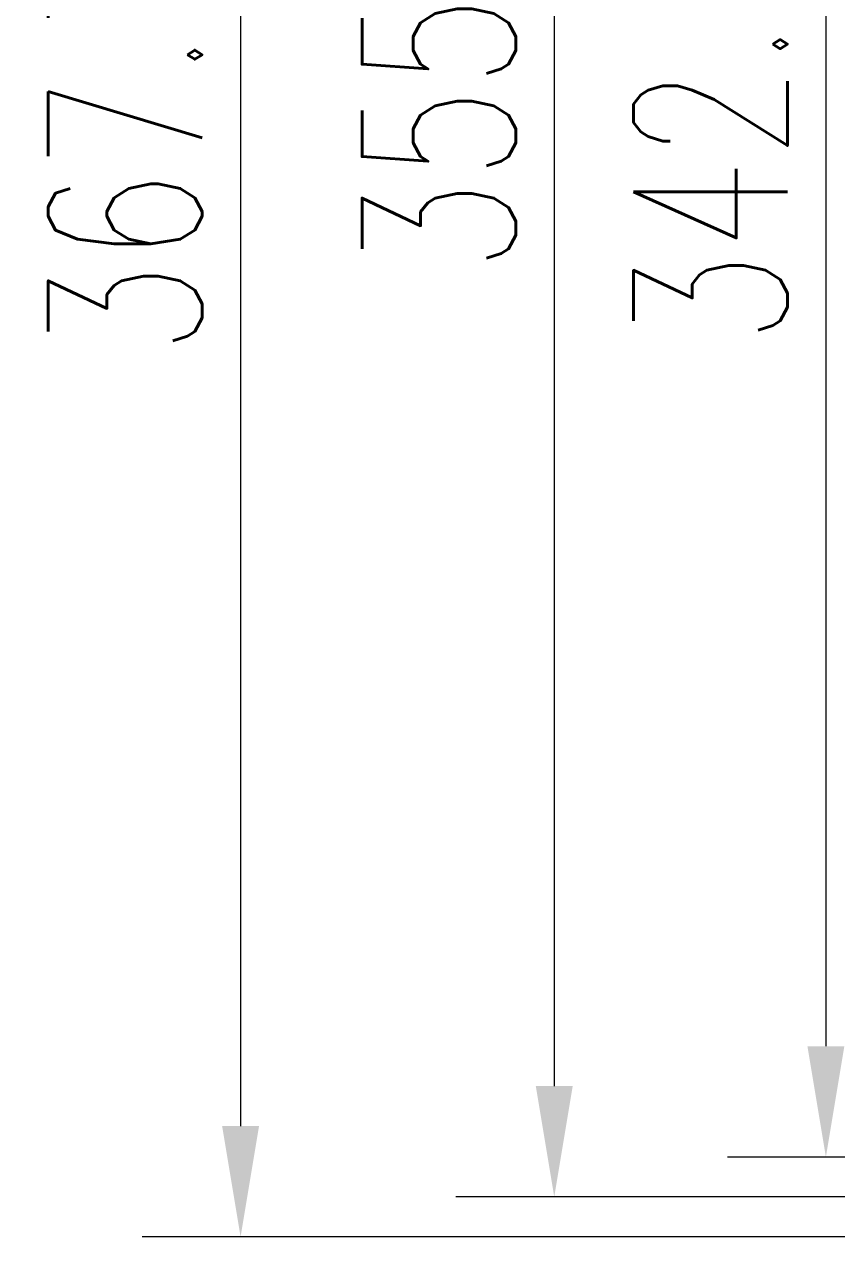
# Model space of a CAD drawing. Header units: millimetres. Extents: x 6405 to 7043, y 327 to 1007.
# Drawn here: x 6404.9 to 6534.3, y 507.6 to 700.7 of the extents above; entities that cross this region are included whole.
import ezdxf

# ---------------------------------------------------------------- set-up
doc = ezdxf.new("R2010")
doc.units = ezdxf.units.MM
doc.styles.add('DIM', font='txt.shx', dxfattribs={"width": 0.7, "bigfont": 'chineset.shx'})
doc.dimstyles.new('9.8', dxfattribs={"dimscale": 9.8, "dimtxt": 2.5, "dimasz": 1.8, "dimexe": 1.6, "dimexo": 0.625, "dimtad": 1, "dimdec": 0, "dimdsep": 46, "dimlunit": 6, "dimtxsty": 'DIM', "dimcen": 0, "dimclrd": 1, "dimclre": 1, "dimclrt": 3, "dimadec": 1, "dimazin": 1, "dimtfac": 1, "dimtdec": 0, "dimtofl": 0, "dimtmove": 0, "dimatfit": 3, "dimfxl": 1, "dimtolj": 1, "dimlwd": 13, "dimlwe": 13, "dimarcsym": 0})

# ---------------------------------------------------------------- blocks, each defined once
blk = doc.blocks.new('*D13')
at = {"color": 1, "lineweight": 13}
for p, q in [((6732.63, 862.57), (6516.9, 862.57)), ((6532.58, 844.93), (6532.58, 537.91)), ((6732.63, 520.27), (6516.9, 520.27))]:
    blk.add_line(p, q, dxfattribs=at)
at = {"color": 1}
for points in [[(6529.64, 844.93), (6535.52, 844.93), (6532.58, 862.57)], [(6529.64, 537.91), (6535.52, 537.91), (6532.58, 520.27)]]:
    blk.add_solid(points, dxfattribs=at)
at = {"layer": 'Defpoints', "color": 0}
for p in [(6738.76, 862.57), (6532.58, 520.27), (6738.76, 520.27)]:
    blk.add_point(p, dxfattribs=at)
at = {"color": 3, "insert": (6514.21, 682.85), "char_height": 24.5, "attachment_point": 5, "rotation": 90, "style": 'DIM'}
blk.add_mtext('\\A1;342.3', dxfattribs=at)
blk = doc.blocks.new('*D9')
at = {"color": 1, "lineweight": 13}
for p, q in [((6732.63, 868.92), (6473.64, 868.92)), ((6489.32, 851.28), (6489.32, 531.56)), ((6732.63, 513.92), (6473.64, 513.92))]:
    blk.add_line(p, q, dxfattribs=at)
at = {"color": 1}
for points in [[(6486.38, 851.28), (6492.26, 851.28), (6489.32, 868.92)], [(6486.38, 531.56), (6492.26, 531.56), (6489.32, 513.92)]]:
    blk.add_solid(points, dxfattribs=at)
at = {"layer": 'Defpoints', "color": 0}
for p in [(6738.76, 868.92), (6489.32, 513.92), (6738.76, 513.92)]:
    blk.add_point(p, dxfattribs=at)
at = {"color": 3, "insert": (6470.95, 683.31), "char_height": 24.5, "attachment_point": 5, "rotation": 90, "style": 'DIM'}
blk.add_mtext('\\A1;355', dxfattribs=at)
blk = doc.blocks.new('*D8')
at = {"color": 1, "lineweight": 13}
for p, q in [((6732.63, 875.27), (6423.68, 875.27)), ((6439.36, 857.63), (6439.36, 525.21)), ((6732.63, 507.57), (6423.68, 507.57))]:
    blk.add_line(p, q, dxfattribs=at)
at = {"color": 1}
for points in [[(6436.42, 857.63), (6442.3, 857.63), (6439.36, 875.27)], [(6436.42, 525.21), (6442.3, 525.21), (6439.36, 507.57)]]:
    blk.add_solid(points, dxfattribs=at)
at = {"layer": 'Defpoints', "color": 0}
for p in [(6738.76, 875.27), (6439.36, 507.57), (6738.76, 507.57)]:
    blk.add_point(p, dxfattribs=at)
at = {"color": 3, "insert": (6420.99, 681.17), "char_height": 24.5, "attachment_point": 5, "rotation": 90, "style": 'DIM'}
blk.add_mtext('\\A1;367.7', dxfattribs=at)

msp = doc.modelspace()

# ---------------------------------------------------------------- dimensions: what is measured, and where the dimension line sits
for base, p1, p2, picture, middle in [((6439.361, 507.571), (6738.757, 875.271), (6738.757, 507.571), '*D8', (6439.361, 681.173)), ((6489.323, 513.921), (6738.757, 868.921), (6738.757, 513.921), '*D9', (6489.323, 683.308)), ((6532.584, 520.271), (6738.757, 862.571), (6738.757, 520.271), '*D13', (6532.584, 682.847))]:
    dim = msp.add_linear_dim(base=base, p1=p1, p2=p2, angle=90, dimstyle='9.8', override={"dimdec": 2, "dimtdec": 2})
    dim.commit()
    dim.dimension.update_dxf_attribs({"geometry": picture, "text_midpoint": middle, "dimtype": 128})

doc.saveas('drawing.dxf')
